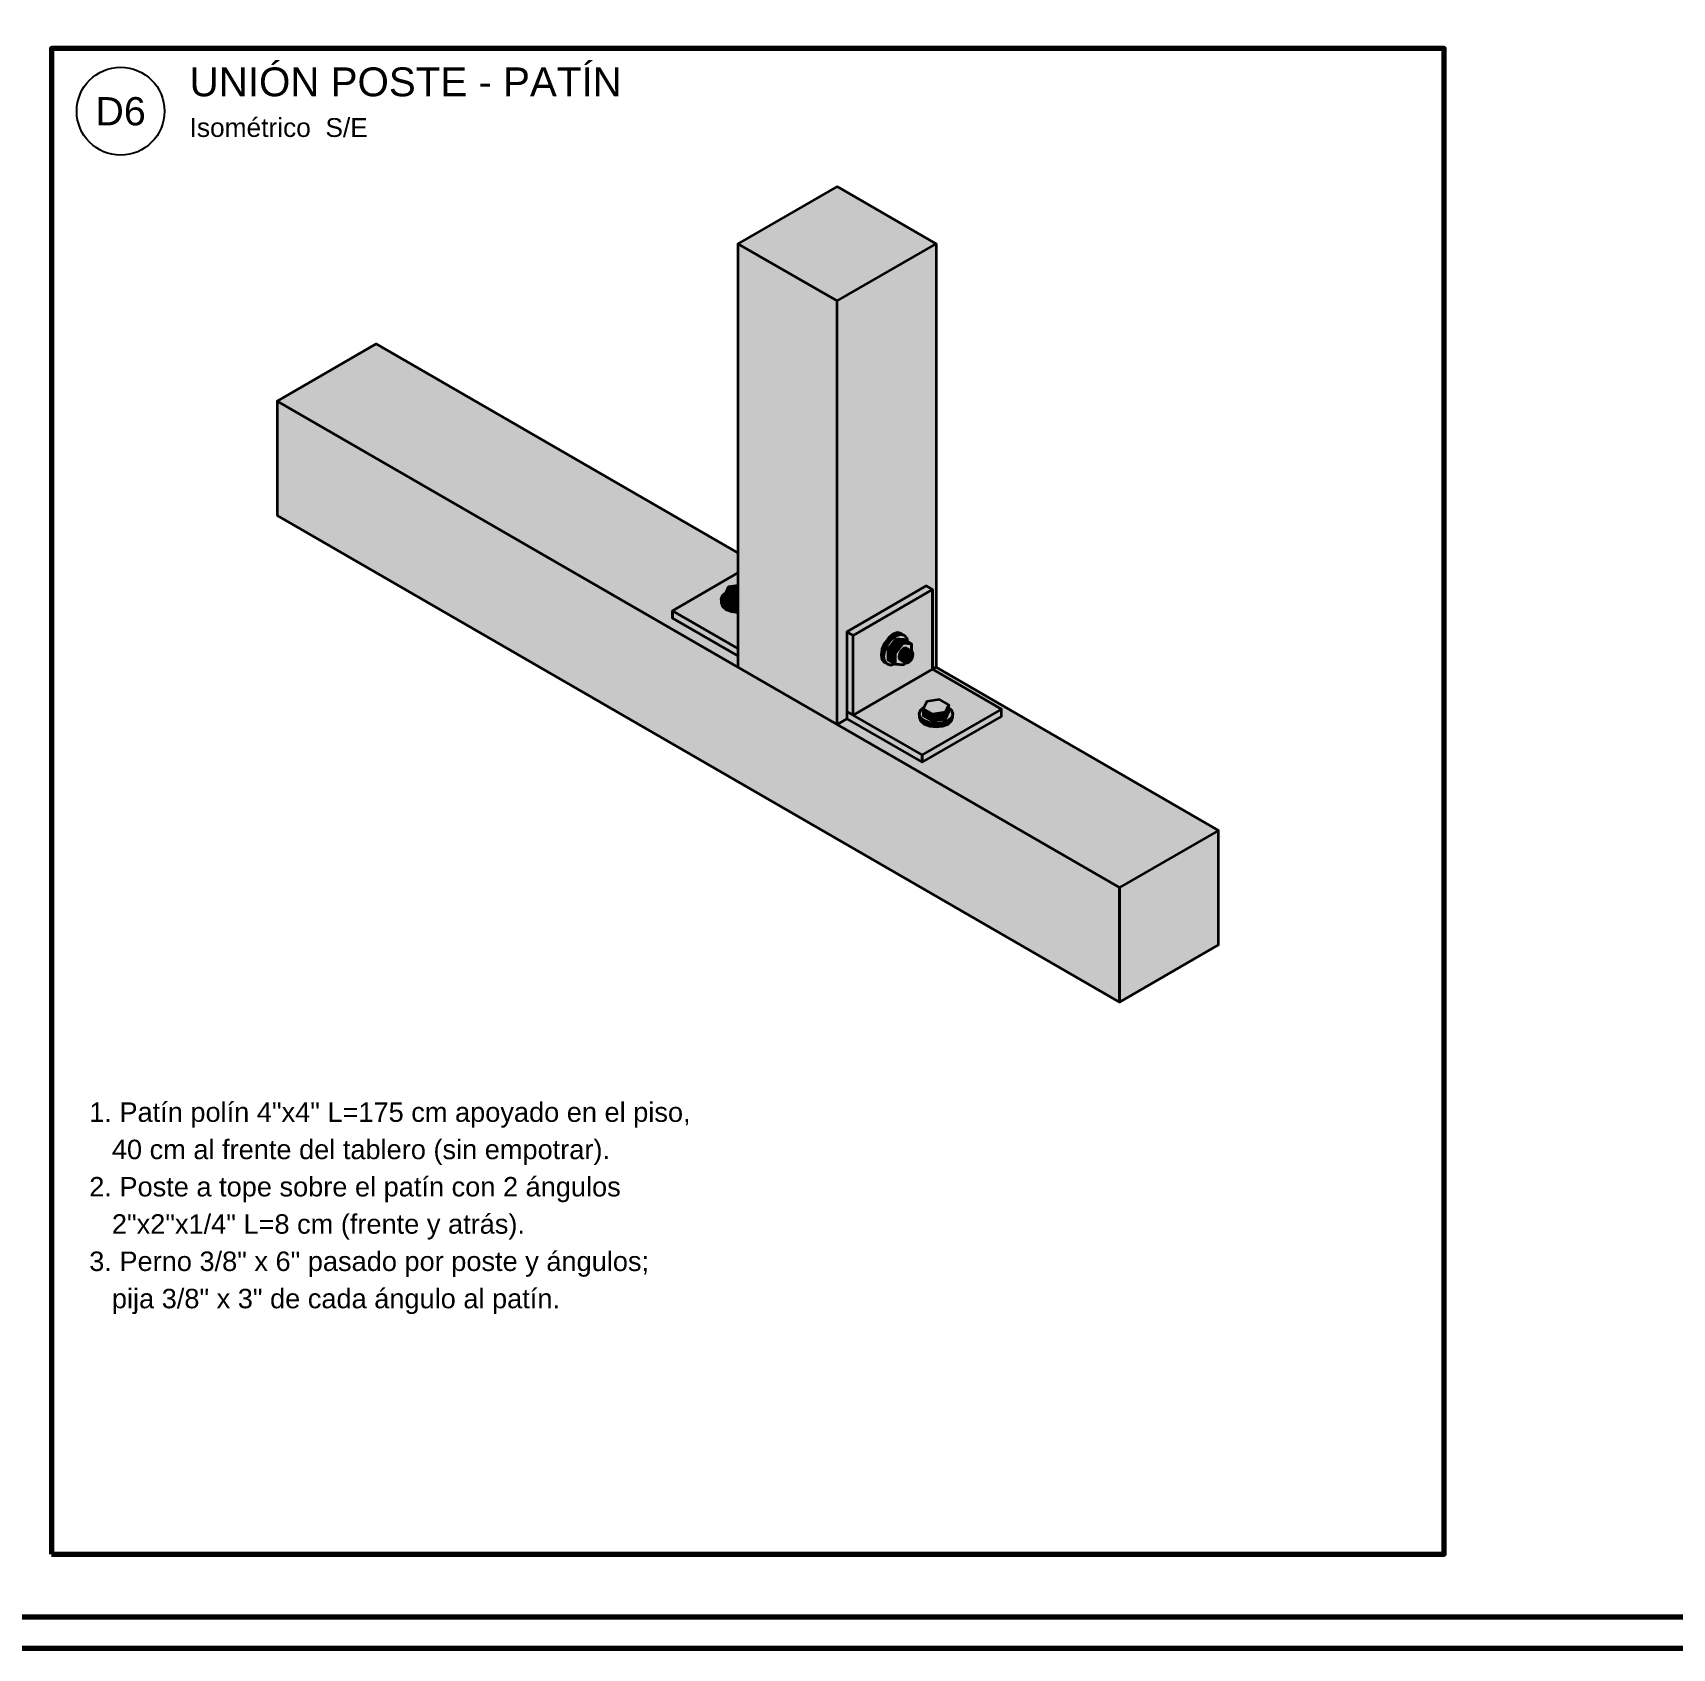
# Model space of a CAD drawing. Header units: centimetres. Extents: x 0 to 1025, y -515 to 400.
# Drawn here: x 463 to 724.4, y -515 to -257.5 of the extents above; entities that cross this region are included whole.
import ezdxf
from ezdxf.enums import TextEntityAlignment as Align

# ---------------------------------------------------------------- set-up
doc = ezdxf.new("R2010")
doc.units = ezdxf.units.CM
doc.header["$LTSCALE"] = 10
for name, color, linetype, lineweight in [('A-DETALLES', 7, 'Continuous', 35), ('A-MARCO', 7, 'Continuous', 70), ('A-RELLENO', 8, 'Continuous', 0), ('A-TEXTO', 7, 'Continuous', 25)]:
    doc.layers.add(name, color=color, linetype=linetype, lineweight=lineweight)
doc.styles.add('ARIAL', font='arial.ttf')

msp = doc.modelspace()

# ---------------------------------------------------------------- hatches: boundary and pattern name
at = {"layer": 'A-RELLENO', "true_color": 0xcba371}
h = msp.add_hatch(color=7, dxfattribs=at)
h.dxf.hatch_style = 1
h.paths.add_polyline_path([(591.22, -282), (575.42, -291.12), (591.22, -300.25), (607.02, -291.12)])
at = {"layer": 'A-RELLENO', "true_color": 0x725c40}
h = msp.add_hatch(color=7, dxfattribs=at)
h.dxf.hatch_style = 1
h.paths.add_polyline_path([(575.42, -358.63), (591.22, -367.75), (591.22, -300.25), (575.42, -291.12)])
at = {"layer": 'A-RELLENO', "true_color": 0x907451}
h = msp.add_hatch(color=7, dxfattribs=at)
h.dxf.hatch_style = 1
h.paths.add_polyline_path([(591.22, -367.75), (591.22, -300.25), (607.02, -291.12), (607.02, -358.63), (606.45, -358.96), (606.45, -346.26), (606.45, -346.26), (606.45, -346.26), (606.45, -346.26), (606.45, -346.26), (606.45, -346.26), (606.45, -346.26), (606.45, -346.26), (606.45, -346.26), (606.45, -346.26), (606.45, -346.26), (606.45, -346.26), (605.44, -345.68), (605.44, -345.68), (605.44, -345.68), (605.44, -345.68), (605.44, -345.68), (605.44, -345.68), (605.44, -345.68), (605.44, -345.68), (605.44, -345.68), (605.44, -345.68), (605.44, -345.68), (605.44, -345.68), (592.8, -352.98), (592.8, -352.98), (592.8, -352.98), (592.8, -352.98), (592.8, -352.98), (592.8, -352.98), (592.8, -352.98), (592.8, -352.98), (592.8, -352.98), (592.8, -352.98), (592.8, -352.98), (592.8, -352.98), (592.8, -366.84), (592.8, -366.84), (592.8, -366.84), (592.8, -366.84), (592.8, -366.84), (592.8, -366.84), (592.8, -366.84)])
at = {"layer": 'A-RELLENO', "true_color": 0xcba371}
h = msp.add_hatch(color=7, dxfattribs=at)
h.dxf.hatch_style = 1
h.paths.add_polyline_path([(501.94, -316.21), (517.75, -307.09), (575.42, -340.39), (575.42, -340.39), (575.42, -340.39), (575.42, -340.39), (575.42, -340.39), (575.42, -340.39), (575.42, -340.39), (575.42, -343.6), (564.99, -349.62), (564.99, -349.62), (564.99, -349.62), (564.99, -349.62), (564.99, -349.62), (564.99, -349.62), (564.99, -349.62), (564.99, -349.62), (564.99, -349.62), (564.99, -349.62), (564.99, -349.62), (564.99, -349.62), (564.99, -350.79), (564.99, -350.79), (564.99, -350.79), (564.99, -350.79), (564.99, -350.79), (564.99, -350.79), (564.99, -350.79), (564.99, -350.79), (564.99, -350.79), (564.99, -350.79), (564.99, -350.79), (564.99, -350.79), (575.42, -356.81), (575.42, -358.63)])
at = {"layer": 'A-RELLENO', "true_color": 0x725c40}
h = msp.add_hatch(color=7, dxfattribs=at)
h.dxf.hatch_style = 1
h.paths.add_polyline_path([(501.94, -334.46), (636.25, -412), (636.25, -393.75), (501.94, -316.21)])
at = {"layer": 'A-RELLENO', "true_color": 0x636368}
h = msp.add_hatch(color=7, dxfattribs=at)
h.dxf.hatch_style = 1
h.paths.add_polyline_path([(564.99, -349.62), (575.42, -343.6), (575.42, -345.6), (573.92, -345.83), (573.92, -345.83), (573.92, -345.83), (573.92, -345.83), (573.92, -345.83), (573.92, -345.83), (573.92, -345.83), (573.92, -345.83), (573.92, -345.83), (573.92, -345.83), (573.92, -345.83), (573.51, -346.71), (572.94, -347.2), (572.94, -347.2), (572.94, -347.2), (572.94, -347.2), (572.94, -347.2), (572.94, -347.2), (572.74, -347.79), (572.74, -347.79), (572.74, -347.79), (572.74, -347.79), (572.74, -348.34), (572.74, -348.34), (572.74, -348.34), (572.74, -348.34), (572.94, -348.93), (572.94, -348.93), (572.94, -348.93), (572.94, -348.93), (572.94, -348.93), (572.94, -348.93), (573.52, -349.44), (573.52, -349.44), (573.52, -349.44), (573.52, -349.44), (573.52, -349.44), (574.39, -349.77), (574.39, -349.77), (574.39, -349.77), (574.39, -349.77), (575.42, -349.89), (575.42, -355.64)])
h = msp.add_hatch(color=7, dxfattribs=at)
h.dxf.hatch_style = 1
h.paths.add_polyline_path([(574.39, -349.22), (573.52, -348.89), (572.94, -348.39), (572.74, -347.79), (572.94, -347.2), (573.51, -346.71), (573.37, -347.02), (573.37, -347.02), (573.37, -347.02), (573.37, -347.02), (573.37, -347.02), (573.37, -348.11), (573.37, -348.11), (573.37, -348.11), (573.37, -348.11), (573.37, -348.11), (573.37, -348.11), (573.37, -348.11), (573.37, -348.11), (573.37, -348.11), (573.37, -348.11), (573.37, -348.11), (573.37, -348.11), (574.87, -348.98), (574.87, -348.98), (574.87, -348.98), (574.87, -348.98), (574.87, -348.98), (574.87, -348.98), (574.87, -348.98), (574.87, -348.98), (575.42, -348.89), (575.42, -349.34)])
h = msp.add_hatch(color=7, dxfattribs=at)
h.dxf.hatch_style = 1
h.paths.add_polyline_path([(574.87, -347.88), (573.37, -347.02), (573.92, -345.83), (575.42, -345.6), (575.42, -347.8), (575.42, -347.8), (575.42, -347.8)])
at = {"layer": 'A-RELLENO', "true_color": 0x38383a}
h = msp.add_hatch(color=7, dxfattribs=at)
h.dxf.hatch_style = 1
h.paths.add_polyline_path([(573.37, -348.11), (574.87, -348.98), (574.87, -347.88), (573.37, -347.02)])
at = {"layer": 'A-RELLENO', "true_color": 0x636368}
h = msp.add_hatch(color=7, dxfattribs=at)
h.dxf.hatch_style = 1
h.paths.add_polyline_path([(605.44, -345.68), (592.8, -352.98), (593.81, -353.56), (606.45, -346.26)])
at = {"layer": 'A-RELLENO', "true_color": 0x47474a}
h = msp.add_hatch(color=7, dxfattribs=at)
h.dxf.hatch_style = 1
h.paths.add_polyline_path([(593.81, -353.56), (606.45, -346.26), (606.45, -358.96), (593.81, -366.26)])
h.paths.add_polyline_path([(598.38, -357.42), (598.38, -357.42), (598.38, -357.42), (598.38, -357.42), (598.38, -357.42), (598.38, -357.42), (598.79, -357.89), (598.79, -357.89), (598.79, -357.89), (598.79, -357.89), (599.27, -358.16), (599.27, -358.16), (599.27, -358.16), (599.27, -358.16), (599.88, -358.28), (599.88, -358.28), (599.88, -358.28), (599.88, -358.28), (599.88, -358.28), (599.88, -358.28), (600.41, -358.1), (600.52, -358.16), (600.52, -358.16), (600.52, -358.16), (600.52, -358.16), (600.52, -358.16), (601.82, -358.27), (601.82, -358.27), (601.82, -358.27), (601.82, -358.27), (601.82, -358.27), (601.82, -358.27), (601.82, -358.27), (601.82, -358.27), (601.82, -358.27), (601.82, -358.27), (601.82, -358.27), (602.12, -357.91), (602.23, -357.97), (602.23, -357.97), (602.23, -357.97), (602.23, -357.97), (602.23, -357.97), (602.23, -357.97), (602.23, -357.97), (602.23, -357.97), (602.23, -357.97), (602.61, -357.87), (602.61, -357.87), (602.61, -357.87), (602.61, -357.87), (602.61, -357.87), (602.61, -357.87), (602.99, -357.54), (602.99, -357.54), (602.99, -357.54), (602.99, -357.54), (603.27, -357.06), (603.27, -357.06), (603.27, -357.06), (603.27, -357.06), (603.37, -356.56), (603.37, -356.56), (603.37, -356.56), (603.37, -356.56), (603.37, -356.56), (603.37, -356.56), (603.27, -356.18), (603.27, -356.18), (603.27, -356.18), (603.27, -356.18), (603.27, -356.18), (603.27, -356.18), (603.27, -356.18), (603.27, -356.18), (603.27, -356.18), (603.12, -356.09), (603.12, -354.92), (603.12, -354.92), (603.12, -354.92), (603.12, -354.92), (603.12, -354.92), (603.12, -354.92), (603.12, -354.92), (603.12, -354.92), (603.12, -354.92), (603.12, -354.92), (603.12, -354.92), (603.12, -354.92), (602.46, -354.54), (602.36, -353.99), (602.36, -353.99), (602.36, -353.99), (602.36, -353.99), (602.36, -353.99), (602.36, -353.99), (601.95, -353.52), (601.95, -353.52), (601.95, -353.52), (601.95, -353.52), (601.47, -353.24), (601.47, -353.24), (601.47, -353.24), (601.47, -353.24), (600.86, -353.12), (600.86, -353.12), (600.86, -353.12), (600.86, -353.12), (600.86, -353.12), (600.86, -353.12), (600.13, -353.38), (600.13, -353.38), (600.13, -353.38), (600.13, -353.38), (600.13, -353.38), (599.41, -353.96), (599.41, -353.96), (599.41, -353.96), (599.41, -353.96), (598.79, -354.79), (598.79, -354.79), (598.79, -354.79), (598.38, -355.74), (598.38, -355.74), (598.38, -355.74), (598.38, -355.74), (598.24, -356.66), (598.24, -356.66), (598.24, -356.66), (598.24, -356.66), (598.24, -356.66)], flags=0)
at = {"layer": 'A-RELLENO', "true_color": 0x38383a}
h = msp.add_hatch(color=7, dxfattribs=at)
h.dxf.hatch_style = 1
h.paths.add_polyline_path([(564.99, -350.79), (564.99, -349.62), (575.42, -355.64), (575.42, -355.64), (575.42, -355.64), (575.42, -355.64), (575.42, -355.64), (575.42, -355.64), (575.42, -355.64), (575.42, -356.81)])
at = {"layer": 'A-RELLENO', "true_color": 0x3d3d40}
h = msp.add_hatch(color=7, dxfattribs=at)
h.dxf.hatch_style = 1
h.paths.add_polyline_path([(572.74, -348.34), (572.94, -348.93), (572.94, -348.39), (572.74, -347.79)])
at = {"layer": 'A-RELLENO', "true_color": 0x39393c}
h = msp.add_hatch(color=7, dxfattribs=at)
h.dxf.hatch_style = 1
h.paths.add_polyline_path([(572.94, -348.93), (573.52, -349.44), (573.52, -348.89), (572.94, -348.39)])
at = {"layer": 'A-RELLENO', "true_color": 0x37373a}
h = msp.add_hatch(color=7, dxfattribs=at)
h.dxf.hatch_style = 1
h.paths.add_polyline_path([(573.52, -349.44), (574.39, -349.77), (574.39, -349.22), (573.52, -348.89)])
at = {"layer": 'A-RELLENO', "true_color": 0x38383b}
h = msp.add_hatch(color=7, dxfattribs=at)
h.dxf.hatch_style = 1
h.paths.add_polyline_path([(574.39, -349.77), (575.42, -349.89), (575.42, -349.34), (574.39, -349.22)])
at = {"layer": 'A-RELLENO', "true_color": 0x3d3d40}
h = msp.add_hatch(color=7, dxfattribs=at)
h.dxf.hatch_style = 1
h.paths.add_polyline_path([(574.87, -348.98), (574.87, -347.88), (575.42, -347.8), (575.42, -348.89), (575.42, -348.89), (575.42, -348.89)])
at = {"layer": 'A-RELLENO', "true_color": 0x38383a}
h = msp.add_hatch(color=7, dxfattribs=at)
h.dxf.hatch_style = 1
h.paths.add_polyline_path([(592.8, -365.67), (593.81, -366.26), (593.81, -353.56), (592.8, -352.98)])
at = {"layer": 'A-RELLENO', "true_color": 0x48484c}
h = msp.add_hatch(color=7, dxfattribs=at)
h.dxf.hatch_style = 1
h.paths.add_polyline_path([(598.79, -354.79), (598.38, -355.74), (598.86, -356.01), (599.27, -355.07)])
at = {"layer": 'A-RELLENO', "true_color": 0x47474a}
h = msp.add_hatch(color=7, dxfattribs=at)
h.dxf.hatch_style = 1
h.paths.add_polyline_path([(599.88, -358.28), (599.27, -358.16), (598.86, -357.69), (598.71, -356.93), (598.86, -356.01), (599.27, -355.07), (599.88, -354.24), (600.61, -353.65), (601.33, -353.4), (601.95, -353.52), (602.36, -353.99), (602.46, -354.54), (601.91, -354.22), (601.91, -354.22), (601.91, -354.22), (601.91, -354.22), (601.91, -354.22), (600.61, -354.11), (600.61, -354.11), (600.61, -354.11), (600.61, -354.11), (600.61, -354.11), (600.61, -354.11), (600.61, -354.11), (600.61, -354.11), (600.61, -354.11), (600.61, -354.11), (600.61, -354.11), (599.31, -355.72), (599.31, -355.72), (599.31, -355.72), (599.31, -355.72), (599.31, -355.72), (599.31, -355.72), (599.31, -355.72), (599.31, -355.72), (599.31, -357.46), (599.31, -357.46), (599.31, -357.46), (599.31, -357.46), (599.31, -357.46), (599.31, -357.46), (599.31, -357.46), (599.31, -357.46), (599.31, -357.46), (599.31, -357.46), (599.31, -357.46), (599.31, -357.46), (600.41, -358.1)])
at = {"layer": 'A-RELLENO', "true_color": 0x545458}
h = msp.add_hatch(color=7, dxfattribs=at)
h.dxf.hatch_style = 1
h.paths.add_polyline_path([(599.41, -353.96), (598.79, -354.79), (599.27, -355.07), (599.88, -354.24)])
at = {"layer": 'A-RELLENO', "true_color": 0x56565a}
h = msp.add_hatch(color=7, dxfattribs=at)
h.dxf.hatch_style = 1
h.paths.add_polyline_path([(600.61, -354.11), (599.31, -355.72), (600.52, -356.42), (601.82, -354.81)])
at = {"layer": 'A-RELLENO', "true_color": 0x5f5f63}
h = msp.add_hatch(color=7, dxfattribs=at)
h.dxf.hatch_style = 1
h.paths.add_polyline_path([(600.13, -353.38), (599.41, -353.96), (599.88, -354.24), (600.61, -353.65)])
at = {"layer": 'A-RELLENO', "true_color": 0x66666b}
h = msp.add_hatch(color=7, dxfattribs=at)
h.dxf.hatch_style = 1
h.paths.add_polyline_path([(600.86, -353.12), (600.13, -353.38), (600.61, -353.65), (601.33, -353.4)])
at = {"layer": 'A-RELLENO', "true_color": 0x47474a}
h = msp.add_hatch(color=7, dxfattribs=at)
h.dxf.hatch_style = 1
h.paths.add_polyline_path([(601.82, -358.27), (600.52, -358.16), (600.52, -356.42), (601.82, -354.81), (603.12, -354.92), (603.12, -356.09), (602.99, -356.02), (602.2, -355.56), (602.2, -355.56), (602.2, -355.56), (602.2, -355.56), (602.2, -355.56), (602.2, -355.56), (602.2, -355.56), (602.2, -355.56), (602.2, -355.56), (601.82, -355.66), (601.82, -355.66), (601.82, -355.66), (601.82, -355.66), (601.82, -355.66), (601.82, -355.66), (601.44, -356), (601.44, -356), (601.44, -356), (601.44, -356), (601.16, -356.48), (601.16, -356.48), (601.16, -356.48), (601.16, -356.48), (601.06, -356.98), (601.06, -356.98), (601.06, -356.98), (601.06, -356.98), (601.06, -356.98), (601.06, -356.98), (601.16, -357.36), (601.16, -357.36), (601.16, -357.36), (601.16, -357.36), (601.16, -357.36), (601.16, -357.36), (601.16, -357.36), (601.16, -357.36), (601.16, -357.36), (601.95, -357.81), (602.12, -357.91)])
at = {"layer": 'A-RELLENO', "true_color": 0x6a6a6f}
h = msp.add_hatch(color=7, dxfattribs=at)
h.dxf.hatch_style = 1
h.paths.add_polyline_path([(601.91, -354.22), (600.61, -354.11), (601.82, -354.81), (603.12, -354.92)])
h = msp.add_hatch(color=7, dxfattribs=at)
h.dxf.hatch_style = 1
h.paths.add_polyline_path([(601.47, -353.24), (600.86, -353.12), (601.33, -353.4), (601.95, -353.52)])
at = {"layer": 'A-RELLENO', "true_color": 0x3d3d40}
h = msp.add_hatch(color=7, dxfattribs=at)
h.dxf.hatch_style = 1
h.paths.add_polyline_path([(598.38, -355.74), (598.24, -356.66), (598.71, -356.93), (598.86, -356.01)])
at = {"layer": 'A-RELLENO', "true_color": 0x333336}
h = msp.add_hatch(color=7, dxfattribs=at)
h.dxf.hatch_style = 1
h.paths.add_polyline_path([(598.24, -356.66), (598.38, -357.42), (598.86, -357.69), (598.71, -356.93)])
at = {"layer": 'A-RELLENO', "true_color": 0x2f2f31}
h = msp.add_hatch(color=7, dxfattribs=at)
h.dxf.hatch_style = 1
h.paths.add_polyline_path([(598.38, -357.42), (598.79, -357.89), (599.27, -358.16), (598.86, -357.69)])
at = {"layer": 'A-RELLENO', "true_color": 0x38383a}
h = msp.add_hatch(color=7, dxfattribs=at)
h.dxf.hatch_style = 1
h.paths.add_polyline_path([(599.31, -355.72), (599.31, -357.46), (600.52, -358.16), (600.52, -356.42)])
at = {"layer": 'A-RELLENO', "true_color": 0x3f3f42}
h = msp.add_hatch(color=7, dxfattribs=at)
h.dxf.hatch_style = 1
h.paths.add_polyline_path([(601.16, -356.48), (601.06, -356.98), (601.85, -357.43), (601.95, -356.94)])
at = {"layer": 'A-RELLENO', "true_color": 0x323235}
h = msp.add_hatch(color=7, dxfattribs=at)
h.dxf.hatch_style = 1
h.paths.add_polyline_path([(601.06, -356.98), (601.16, -357.36), (601.95, -357.81), (601.85, -357.43)])
at = {"layer": 'A-RELLENO', "true_color": 0x4e4e52}
h = msp.add_hatch(color=7, dxfattribs=at)
h.dxf.hatch_style = 1
h.paths.add_polyline_path([(601.44, -356), (601.16, -356.48), (601.95, -356.94), (602.23, -356.46)])
at = {"layer": 'A-RELLENO', "true_color": 0x5d5d62}
h = msp.add_hatch(color=7, dxfattribs=at)
h.dxf.hatch_style = 1
h.paths.add_polyline_path([(601.82, -355.66), (601.44, -356), (602.23, -356.46), (602.61, -356.12)])
at = {"layer": 'A-RELLENO', "true_color": 0x67676c}
h = msp.add_hatch(color=7, dxfattribs=at)
h.dxf.hatch_style = 1
h.paths.add_polyline_path([(602.2, -355.56), (601.82, -355.66), (602.61, -356.12), (602.99, -356.02)])
at = {"layer": 'A-RELLENO', "true_color": 0x47474a}
h = msp.add_hatch(color=7, dxfattribs=at)
h.dxf.hatch_style = 1
h.paths.add_polyline_path([(602.61, -357.87), (602.99, -357.54), (603.27, -357.06), (603.37, -356.56), (603.27, -356.18), (602.99, -356.02), (602.61, -356.12), (602.23, -356.46), (601.95, -356.94), (601.85, -357.43), (601.95, -357.81), (602.23, -357.97)])
at = {"layer": 'A-RELLENO', "true_color": 0xcba371}
h = msp.add_hatch(color=7, dxfattribs=at)
h.dxf.hatch_style = 1
h.paths.add_polyline_path([(652.06, -384.63), (636.25, -393.75), (591.22, -367.75), (592.8, -366.84), (604.81, -373.78), (604.81, -373.78), (604.81, -373.78), (604.81, -373.78), (604.81, -373.78), (604.81, -373.78), (604.81, -373.78), (604.81, -373.78), (604.81, -373.78), (604.81, -373.78), (604.81, -373.78), (604.81, -373.78), (617.45, -366.48), (617.45, -366.48), (617.45, -366.48), (617.45, -366.48), (617.45, -366.48), (617.45, -366.48), (617.45, -366.48), (617.45, -366.48), (617.45, -366.48), (617.45, -366.48), (617.45, -366.48), (617.45, -366.48), (617.45, -365.31), (617.45, -365.31), (617.45, -365.31), (617.45, -365.31), (617.45, -365.31), (617.45, -365.31), (617.45, -365.31), (617.45, -365.31), (617.45, -365.31), (617.45, -365.31), (617.45, -365.31), (617.45, -365.31), (606.45, -358.96), (607.02, -358.63), (607.02, -358.63), (607.02, -358.63), (607.02, -358.63), (607.02, -358.63), (607.02, -358.63), (607.02, -358.63)])
at = {"layer": 'A-RELLENO', "true_color": 0x636368}
h = msp.add_hatch(color=7, dxfattribs=at)
h.dxf.hatch_style = 1
h.paths.add_polyline_path([(617.45, -365.31), (604.81, -372.61), (593.81, -366.26), (606.45, -358.96), (606.45, -358.96), (606.45, -358.96), (606.45, -358.96), (606.45, -358.96), (606.45, -358.96), (606.45, -358.96)])
h.paths.add_polyline_path([(607.02, -368.13), (607.02, -368.13), (607.02, -368.13), (608.05, -368.02), (608.05, -368.02), (608.05, -368.02), (608.05, -368.02), (608.92, -367.68), (608.92, -367.68), (608.92, -367.68), (608.92, -367.68), (608.92, -367.68), (609.5, -367.18), (609.5, -367.18), (609.5, -367.18), (609.5, -367.18), (609.5, -367.18), (609.5, -367.18), (609.7, -366.59), (609.7, -366.59), (609.7, -366.59), (609.7, -366.59), (609.7, -366.04), (609.7, -366.04), (609.7, -366.04), (609.7, -366.04), (609.5, -365.45), (609.5, -365.45), (609.5, -365.45), (609.5, -365.45), (609.5, -365.45), (609.5, -365.45), (609.07, -365.08), (609.07, -364.63), (609.07, -364.63), (609.07, -364.63), (609.07, -364.63), (609.07, -364.63), (609.07, -364.63), (609.07, -364.63), (609.07, -364.63), (609.07, -364.63), (609.07, -364.63), (609.07, -364.63), (609.07, -364.63), (607.57, -363.76), (607.57, -363.76), (607.57, -363.76), (607.57, -363.76), (607.57, -363.76), (607.57, -363.76), (607.57, -363.76), (607.57, -363.76), (605.52, -364.08), (605.52, -364.08), (605.52, -364.08), (605.52, -364.08), (605.52, -364.08), (605.52, -364.08), (605.52, -364.08), (605.52, -364.08), (605.52, -364.08), (605.52, -364.08), (605.52, -364.08), (605.11, -364.95), (604.54, -365.45), (604.54, -365.45), (604.54, -365.45), (604.54, -365.45), (604.54, -365.45), (604.54, -365.45), (604.34, -366.04), (604.34, -366.04), (604.34, -366.04), (604.34, -366.04), (604.34, -366.59), (604.34, -366.59), (604.34, -366.59), (604.34, -366.59), (604.54, -367.18), (604.54, -367.18), (604.54, -367.18), (604.54, -367.18), (604.54, -367.18), (604.54, -367.18), (605.13, -367.68), (605.13, -367.68), (605.13, -367.68), (605.13, -367.68), (605.13, -367.68), (606, -368.02), (606, -368.02), (606, -368.02), (606, -368.02)], flags=0)
at = {"layer": 'A-RELLENO', "true_color": 0x38383a}
h = msp.add_hatch(color=7, dxfattribs=at)
h.dxf.hatch_style = 1
h.paths.add_polyline_path([(592.8, -366.84), (604.81, -373.78), (604.81, -372.61), (592.8, -365.67)])
at = {"layer": 'A-RELLENO', "true_color": 0x636368}
h = msp.add_hatch(color=7, dxfattribs=at)
h.dxf.hatch_style = 1
h.paths.add_polyline_path([(609.5, -365.45), (609.7, -366.04), (609.5, -366.63), (608.92, -367.13), (608.05, -367.47), (607.02, -367.59), (606, -367.47), (605.13, -367.13), (604.54, -366.63), (604.34, -366.04), (604.54, -365.45), (605.11, -364.95), (604.97, -365.26), (604.97, -365.26), (604.97, -365.26), (604.97, -365.26), (604.97, -365.26), (604.97, -366.36), (604.97, -366.36), (604.97, -366.36), (604.97, -366.36), (604.97, -366.36), (604.97, -366.36), (604.97, -366.36), (604.97, -366.36), (604.97, -366.36), (604.97, -366.36), (604.97, -366.36), (604.97, -366.36), (606.47, -367.22), (606.47, -367.22), (606.47, -367.22), (606.47, -367.22), (606.47, -367.22), (606.47, -367.22), (606.47, -367.22), (606.47, -367.22), (608.52, -366.91), (608.52, -366.91), (608.52, -366.91), (608.52, -366.91), (608.52, -366.91), (608.52, -366.91), (608.52, -366.91), (608.52, -366.91), (608.52, -366.91), (608.52, -366.91), (608.52, -366.91), (609.07, -365.72), (609.07, -365.72), (609.07, -365.72), (609.07, -365.72), (609.07, -365.72), (609.07, -365.08)])
at = {"layer": 'A-RELLENO', "true_color": 0x47474a}
h = msp.add_hatch(color=7, dxfattribs=at)
h.dxf.hatch_style = 1
h.paths.add_polyline_path([(604.81, -373.78), (617.45, -366.48), (617.45, -365.31), (604.81, -372.61)])
at = {"layer": 'A-RELLENO', "true_color": 0x636368}
h = msp.add_hatch(color=7, dxfattribs=at)
h.dxf.hatch_style = 1
h.paths.add_polyline_path([(608.52, -365.81), (609.07, -364.63), (607.57, -363.76), (605.52, -364.08), (604.97, -365.26), (606.47, -366.13)])
at = {"layer": 'A-RELLENO', "true_color": 0x38383a}
h = msp.add_hatch(color=7, dxfattribs=at)
h.dxf.hatch_style = 1
h.paths.add_polyline_path([(604.97, -366.36), (606.47, -367.22), (606.47, -366.13), (604.97, -365.26)])
at = {"layer": 'A-RELLENO', "true_color": 0x3d3d40}
h = msp.add_hatch(color=7, dxfattribs=at)
h.dxf.hatch_style = 1
h.paths.add_polyline_path([(606.47, -367.22), (608.52, -366.91), (608.52, -365.81), (606.47, -366.13)])
at = {"layer": 'A-RELLENO', "true_color": 0x515155}
h = msp.add_hatch(color=7, dxfattribs=at)
h.dxf.hatch_style = 1
h.paths.add_polyline_path([(608.52, -366.91), (609.07, -365.72), (609.07, -364.63), (608.52, -365.81)])
at = {"layer": 'A-RELLENO', "true_color": 0x3d3d40}
h = msp.add_hatch(color=7, dxfattribs=at)
h.dxf.hatch_style = 1
h.paths.add_polyline_path([(604.34, -366.59), (604.54, -367.18), (604.54, -366.63), (604.34, -366.04)])
at = {"layer": 'A-RELLENO', "true_color": 0x39393c}
h = msp.add_hatch(color=7, dxfattribs=at)
h.dxf.hatch_style = 1
h.paths.add_polyline_path([(604.54, -367.18), (605.13, -367.68), (605.13, -367.13), (604.54, -366.63)])
at = {"layer": 'A-RELLENO', "true_color": 0x37373a}
h = msp.add_hatch(color=7, dxfattribs=at)
h.dxf.hatch_style = 1
h.paths.add_polyline_path([(605.13, -367.68), (606, -368.02), (606, -367.47), (605.13, -367.13)])
at = {"layer": 'A-RELLENO', "true_color": 0x38383b}
h = msp.add_hatch(color=7, dxfattribs=at)
h.dxf.hatch_style = 1
h.paths.add_polyline_path([(606, -368.02), (607.02, -368.13), (607.02, -367.59), (606, -367.47)])
at = {"layer": 'A-RELLENO', "true_color": 0x3d3d3f}
h = msp.add_hatch(color=7, dxfattribs=at)
h.dxf.hatch_style = 1
h.paths.add_polyline_path([(607.02, -368.13), (608.05, -368.02), (608.05, -367.47), (607.02, -367.59)])
at = {"layer": 'A-RELLENO', "true_color": 0x434346}
h = msp.add_hatch(color=7, dxfattribs=at)
h.dxf.hatch_style = 1
h.paths.add_polyline_path([(608.05, -368.02), (608.92, -367.68), (608.92, -367.13), (608.05, -367.47)])
at = {"layer": 'A-RELLENO', "true_color": 0x4a4a4e}
h = msp.add_hatch(color=7, dxfattribs=at)
h.dxf.hatch_style = 1
h.paths.add_polyline_path([(608.92, -367.68), (609.5, -367.18), (609.5, -366.63), (608.92, -367.13)])
at = {"layer": 'A-RELLENO', "true_color": 0x525256}
h = msp.add_hatch(color=7, dxfattribs=at)
h.dxf.hatch_style = 1
h.paths.add_polyline_path([(609.5, -367.18), (609.7, -366.59), (609.7, -366.04), (609.5, -366.63)])
at = {"layer": 'A-RELLENO', "true_color": 0x907451}
h = msp.add_hatch(color=7, dxfattribs=at)
h.dxf.hatch_style = 1
h.paths.add_polyline_path([(636.25, -412), (652.06, -402.88), (652.06, -384.63), (636.25, -393.75)])

# ---------------------------------------------------------------- linework, layer by layer
at = {"layer": 'A-DETALLES'}
for points in [[(591.22, -282), (575.42, -291.12), (591.22, -300.25), (607.02, -291.12), (591.22, -282)], [(575.42, -358.63), (591.22, -367.75), (591.22, -300.25), (575.42, -291.12), (575.42, -358.63)], [(591.22, -367.75), (591.22, -300.25), (607.02, -291.12), (607.02, -358.63), (606.45, -358.96), (606.45, -346.26), (606.45, -346.26), (606.45, -346.26), (606.45, -346.26), (606.45, -346.26), (606.45, -346.26), (606.45, -346.26), (606.45, -346.26), (606.45, -346.26), (606.45, -346.26), (606.45, -346.26), (606.45, -346.26), (605.44, -345.68), (605.44, -345.68), (605.44, -345.68), (605.44, -345.68), (605.44, -345.68), (605.44, -345.68), (605.44, -345.68), (605.44, -345.68), (605.44, -345.68), (605.44, -345.68), (605.44, -345.68), (605.44, -345.68), (592.8, -352.98), (592.8, -352.98), (592.8, -352.98), (592.8, -352.98), (592.8, -352.98), (592.8, -352.98), (592.8, -352.98), (592.8, -352.98), (592.8, -352.98), (592.8, -352.98), (592.8, -352.98), (592.8, -352.98), (592.8, -366.84), (592.8, -366.84), (592.8, -366.84), (592.8, -366.84), (592.8, -366.84), (592.8, -366.84), (592.8, -366.84), (591.22, -367.75)], [(501.94, -316.21), (517.75, -307.09), (575.42, -340.39), (575.42, -340.39), (575.42, -340.39), (575.42, -340.39), (575.42, -340.39), (575.42, -340.39), (575.42, -340.39), (575.42, -343.6), (564.99, -349.62), (564.99, -349.62), (564.99, -349.62), (564.99, -349.62), (564.99, -349.62), (564.99, -349.62), (564.99, -349.62), (564.99, -349.62), (564.99, -349.62), (564.99, -349.62), (564.99, -349.62), (564.99, -349.62), (564.99, -350.79), (564.99, -350.79), (564.99, -350.79), (564.99, -350.79), (564.99, -350.79), (564.99, -350.79), (564.99, -350.79), (564.99, -350.79), (564.99, -350.79), (564.99, -350.79), (564.99, -350.79), (564.99, -350.79), (575.42, -356.81), (575.42, -358.63), (501.94, -316.21)], [(501.94, -334.46), (636.25, -412), (636.25, -393.75), (501.94, -316.21), (501.94, -334.46)], [(564.99, -349.62), (575.42, -343.6), (575.42, -345.6), (573.92, -345.83), (573.92, -345.83), (573.92, -345.83), (573.92, -345.83), (573.92, -345.83), (573.92, -345.83), (573.92, -345.83), (573.92, -345.83), (573.92, -345.83), (573.92, -345.83), (573.92, -345.83), (573.51, -346.71), (572.94, -347.2), (572.94, -347.2), (572.94, -347.2), (572.94, -347.2), (572.94, -347.2), (572.94, -347.2), (572.74, -347.79), (572.74, -347.79), (572.74, -347.79), (572.74, -347.79), (572.74, -348.34), (572.74, -348.34), (572.74, -348.34), (572.74, -348.34), (572.94, -348.93), (572.94, -348.93), (572.94, -348.93), (572.94, -348.93), (572.94, -348.93), (572.94, -348.93), (573.52, -349.44), (573.52, -349.44), (573.52, -349.44), (573.52, -349.44), (573.52, -349.44), (574.39, -349.77), (574.39, -349.77), (574.39, -349.77), (574.39, -349.77), (575.42, -349.89), (575.42, -355.64), (564.99, -349.62)], [(574.39, -349.22), (573.52, -348.89), (572.94, -348.39), (572.74, -347.79), (572.94, -347.2), (573.51, -346.71), (573.37, -347.02), (573.37, -347.02), (573.37, -347.02), (573.37, -347.02), (573.37, -347.02), (573.37, -348.11), (573.37, -348.11), (573.37, -348.11), (573.37, -348.11), (573.37, -348.11), (573.37, -348.11), (573.37, -348.11), (573.37, -348.11), (573.37, -348.11), (573.37, -348.11), (573.37, -348.11), (573.37, -348.11), (574.87, -348.98), (574.87, -348.98), (574.87, -348.98), (574.87, -348.98), (574.87, -348.98), (574.87, -348.98), (574.87, -348.98), (574.87, -348.98), (575.42, -348.89), (575.42, -349.34), (574.39, -349.22)], [(574.87, -347.88), (573.37, -347.02), (573.92, -345.83), (575.42, -345.6), (575.42, -347.8), (575.42, -347.8), (575.42, -347.8), (574.87, -347.88)], [(573.37, -348.11), (574.87, -348.98), (574.87, -347.88), (573.37, -347.02), (573.37, -348.11)], [(605.44, -345.68), (592.8, -352.98), (593.81, -353.56), (606.45, -346.26), (605.44, -345.68)], [(593.81, -353.56), (606.45, -346.26), (606.45, -358.96), (593.81, -366.26), (593.81, -353.56)], [(564.99, -350.79), (564.99, -349.62), (575.42, -355.64), (575.42, -355.64), (575.42, -355.64), (575.42, -355.64), (575.42, -355.64), (575.42, -355.64), (575.42, -355.64), (575.42, -356.81), (564.99, -350.79)], [(572.74, -348.34), (572.94, -348.93), (572.94, -348.39), (572.74, -347.79), (572.74, -348.34)], [(572.94, -348.93), (573.52, -349.44), (573.52, -348.89), (572.94, -348.39), (572.94, -348.93)], [(573.52, -349.44), (574.39, -349.77), (574.39, -349.22), (573.52, -348.89), (573.52, -349.44)], [(574.39, -349.77), (575.42, -349.89), (575.42, -349.34), (574.39, -349.22), (574.39, -349.77)], [(574.87, -348.98), (574.87, -347.88), (575.42, -347.8), (575.42, -348.89), (575.42, -348.89), (575.42, -348.89), (574.87, -348.98)], [(592.8, -365.67), (593.81, -366.26), (593.81, -353.56), (592.8, -352.98), (592.8, -365.67)], [(598.38, -357.42), (598.38, -357.42), (598.38, -357.42), (598.38, -357.42), (598.38, -357.42), (598.38, -357.42), (598.79, -357.89), (598.79, -357.89), (598.79, -357.89), (598.79, -357.89), (599.27, -358.16), (599.27, -358.16), (599.27, -358.16), (599.27, -358.16), (599.88, -358.28), (599.88, -358.28), (599.88, -358.28), (599.88, -358.28), (599.88, -358.28), (599.88, -358.28), (600.41, -358.1), (600.52, -358.16), (600.52, -358.16), (600.52, -358.16), (600.52, -358.16), (600.52, -358.16), (601.82, -358.27), (601.82, -358.27), (601.82, -358.27), (601.82, -358.27), (601.82, -358.27), (601.82, -358.27), (601.82, -358.27), (601.82, -358.27), (601.82, -358.27), (601.82, -358.27), (601.82, -358.27), (602.12, -357.91), (602.23, -357.97), (602.23, -357.97), (602.23, -357.97), (602.23, -357.97), (602.23, -357.97), (602.23, -357.97), (602.23, -357.97), (602.23, -357.97), (602.23, -357.97), (602.61, -357.87), (602.61, -357.87), (602.61, -357.87), (602.61, -357.87), (602.61, -357.87), (602.61, -357.87), (602.99, -357.54), (602.99, -357.54), (602.99, -357.54), (602.99, -357.54), (603.27, -357.06), (603.27, -357.06), (603.27, -357.06), (603.27, -357.06), (603.37, -356.56), (603.37, -356.56), (603.37, -356.56), (603.37, -356.56), (603.37, -356.56), (603.37, -356.56), (603.27, -356.18), (603.27, -356.18), (603.27, -356.18), (603.27, -356.18), (603.27, -356.18), (603.27, -356.18), (603.27, -356.18), (603.27, -356.18), (603.27, -356.18), (603.12, -356.09), (603.12, -354.92), (603.12, -354.92), (603.12, -354.92), (603.12, -354.92), (603.12, -354.92), (603.12, -354.92), (603.12, -354.92), (603.12, -354.92), (603.12, -354.92), (603.12, -354.92), (603.12, -354.92), (603.12, -354.92), (602.46, -354.54), (602.36, -353.99), (602.36, -353.99), (602.36, -353.99), (602.36, -353.99), (602.36, -353.99), (602.36, -353.99), (601.95, -353.52), (601.95, -353.52), (601.95, -353.52), (601.95, -353.52), (601.47, -353.24), (601.47, -353.24), (601.47, -353.24), (601.47, -353.24), (600.86, -353.12), (600.86, -353.12), (600.86, -353.12), (600.86, -353.12), (600.86, -353.12), (600.86, -353.12), (600.13, -353.38), (600.13, -353.38), (600.13, -353.38), (600.13, -353.38), (600.13, -353.38), (599.41, -353.96), (599.41, -353.96), (599.41, -353.96), (599.41, -353.96), (598.79, -354.79), (598.79, -354.79), (598.79, -354.79), (598.38, -355.74), (598.38, -355.74), (598.38, -355.74), (598.38, -355.74), (598.24, -356.66), (598.24, -356.66), (598.24, -356.66), (598.24, -356.66), (598.24, -356.66), (598.38, -357.42)], [(598.79, -354.79), (598.38, -355.74), (598.86, -356.01), (599.27, -355.07), (598.79, -354.79)], [(599.88, -358.28), (599.27, -358.16), (598.86, -357.69), (598.71, -356.93), (598.86, -356.01), (599.27, -355.07), (599.88, -354.24), (600.61, -353.65), (601.33, -353.4), (601.95, -353.52), (602.36, -353.99), (602.46, -354.54), (601.91, -354.22), (601.91, -354.22), (601.91, -354.22), (601.91, -354.22), (601.91, -354.22), (600.61, -354.11), (600.61, -354.11), (600.61, -354.11), (600.61, -354.11), (600.61, -354.11), (600.61, -354.11), (600.61, -354.11), (600.61, -354.11), (600.61, -354.11), (600.61, -354.11), (600.61, -354.11), (599.31, -355.72), (599.31, -355.72), (599.31, -355.72), (599.31, -355.72), (599.31, -355.72), (599.31, -355.72), (599.31, -355.72), (599.31, -355.72), (599.31, -357.46), (599.31, -357.46), (599.31, -357.46), (599.31, -357.46), (599.31, -357.46), (599.31, -357.46), (599.31, -357.46), (599.31, -357.46), (599.31, -357.46), (599.31, -357.46), (599.31, -357.46), (599.31, -357.46), (600.41, -358.1), (599.88, -358.28)], [(599.41, -353.96), (598.79, -354.79), (599.27, -355.07), (599.88, -354.24), (599.41, -353.96)], [(600.61, -354.11), (599.31, -355.72), (600.52, -356.42), (601.82, -354.81), (600.61, -354.11)], [(600.13, -353.38), (599.41, -353.96), (599.88, -354.24), (600.61, -353.65), (600.13, -353.38)], [(600.86, -353.12), (600.13, -353.38), (600.61, -353.65), (601.33, -353.4), (600.86, -353.12)], [(601.82, -358.27), (600.52, -358.16), (600.52, -356.42), (601.82, -354.81), (603.12, -354.92), (603.12, -356.09), (602.99, -356.02), (602.2, -355.56), (602.2, -355.56), (602.2, -355.56), (602.2, -355.56), (602.2, -355.56), (602.2, -355.56), (602.2, -355.56), (602.2, -355.56), (602.2, -355.56), (601.82, -355.66), (601.82, -355.66), (601.82, -355.66), (601.82, -355.66), (601.82, -355.66), (601.82, -355.66), (601.44, -356), (601.44, -356), (601.44, -356), (601.44, -356), (601.16, -356.48), (601.16, -356.48), (601.16, -356.48), (601.16, -356.48), (601.06, -356.98), (601.06, -356.98), (601.06, -356.98), (601.06, -356.98), (601.06, -356.98), (601.06, -356.98), (601.16, -357.36), (601.16, -357.36), (601.16, -357.36), (601.16, -357.36), (601.16, -357.36), (601.16, -357.36), (601.16, -357.36), (601.16, -357.36), (601.16, -357.36), (601.95, -357.81), (602.12, -357.91), (601.82, -358.27)], [(601.91, -354.22), (600.61, -354.11), (601.82, -354.81), (603.12, -354.92), (601.91, -354.22)], [(601.47, -353.24), (600.86, -353.12), (601.33, -353.4), (601.95, -353.52), (601.47, -353.24)], [(598.38, -355.74), (598.24, -356.66), (598.71, -356.93), (598.86, -356.01), (598.38, -355.74)], [(598.24, -356.66), (598.38, -357.42), (598.86, -357.69), (598.71, -356.93), (598.24, -356.66)], [(598.38, -357.42), (598.79, -357.89), (599.27, -358.16), (598.86, -357.69), (598.38, -357.42)], [(599.31, -355.72), (599.31, -357.46), (600.52, -358.16), (600.52, -356.42), (599.31, -355.72)], [(601.16, -356.48), (601.06, -356.98), (601.85, -357.43), (601.95, -356.94), (601.16, -356.48)], [(601.06, -356.98), (601.16, -357.36), (601.95, -357.81), (601.85, -357.43), (601.06, -356.98)], [(601.44, -356), (601.16, -356.48), (601.95, -356.94), (602.23, -356.46), (601.44, -356)], [(601.82, -355.66), (601.44, -356), (602.23, -356.46), (602.61, -356.12), (601.82, -355.66)], [(602.2, -355.56), (601.82, -355.66), (602.61, -356.12), (602.99, -356.02), (602.2, -355.56)], [(602.61, -357.87), (602.99, -357.54), (603.27, -357.06), (603.37, -356.56), (603.27, -356.18), (602.99, -356.02), (602.61, -356.12), (602.23, -356.46), (601.95, -356.94), (601.85, -357.43), (601.95, -357.81), (602.23, -357.97), (602.61, -357.87)], [(652.06, -384.63), (636.25, -393.75), (591.22, -367.75), (592.8, -366.84), (604.81, -373.78), (604.81, -373.78), (604.81, -373.78), (604.81, -373.78), (604.81, -373.78), (604.81, -373.78), (604.81, -373.78), (604.81, -373.78), (604.81, -373.78), (604.81, -373.78), (604.81, -373.78), (604.81, -373.78), (617.45, -366.48), (617.45, -366.48), (617.45, -366.48), (617.45, -366.48), (617.45, -366.48), (617.45, -366.48), (617.45, -366.48), (617.45, -366.48), (617.45, -366.48), (617.45, -366.48), (617.45, -366.48), (617.45, -366.48), (617.45, -365.31), (617.45, -365.31), (617.45, -365.31), (617.45, -365.31), (617.45, -365.31), (617.45, -365.31), (617.45, -365.31), (617.45, -365.31), (617.45, -365.31), (617.45, -365.31), (617.45, -365.31), (617.45, -365.31), (606.45, -358.96), (607.02, -358.63), (607.02, -358.63), (607.02, -358.63), (607.02, -358.63), (607.02, -358.63), (607.02, -358.63), (607.02, -358.63), (652.06, -384.63)], [(617.45, -365.31), (604.81, -372.61), (593.81, -366.26), (606.45, -358.96), (606.45, -358.96), (606.45, -358.96), (606.45, -358.96), (606.45, -358.96), (606.45, -358.96), (606.45, -358.96), (617.45, -365.31)], [(592.8, -366.84), (604.81, -373.78), (604.81, -372.61), (592.8, -365.67), (592.8, -366.84)], [(607.02, -368.13), (607.02, -368.13), (607.02, -368.13), (608.05, -368.02), (608.05, -368.02), (608.05, -368.02), (608.05, -368.02), (608.92, -367.68), (608.92, -367.68), (608.92, -367.68), (608.92, -367.68), (608.92, -367.68), (609.5, -367.18), (609.5, -367.18), (609.5, -367.18), (609.5, -367.18), (609.5, -367.18), (609.5, -367.18), (609.7, -366.59), (609.7, -366.59), (609.7, -366.59), (609.7, -366.59), (609.7, -366.04), (609.7, -366.04), (609.7, -366.04), (609.7, -366.04), (609.5, -365.45), (609.5, -365.45), (609.5, -365.45), (609.5, -365.45), (609.5, -365.45), (609.5, -365.45), (609.07, -365.08), (609.07, -364.63), (609.07, -364.63), (609.07, -364.63), (609.07, -364.63), (609.07, -364.63), (609.07, -364.63), (609.07, -364.63), (609.07, -364.63), (609.07, -364.63), (609.07, -364.63), (609.07, -364.63), (609.07, -364.63), (607.57, -363.76), (607.57, -363.76), (607.57, -363.76), (607.57, -363.76), (607.57, -363.76), (607.57, -363.76), (607.57, -363.76), (607.57, -363.76), (605.52, -364.08), (605.52, -364.08), (605.52, -364.08), (605.52, -364.08), (605.52, -364.08), (605.52, -364.08), (605.52, -364.08), (605.52, -364.08), (605.52, -364.08), (605.52, -364.08), (605.52, -364.08), (605.11, -364.95), (604.54, -365.45), (604.54, -365.45), (604.54, -365.45), (604.54, -365.45), (604.54, -365.45), (604.54, -365.45), (604.34, -366.04), (604.34, -366.04), (604.34, -366.04), (604.34, -366.04), (604.34, -366.59), (604.34, -366.59), (604.34, -366.59), (604.34, -366.59), (604.54, -367.18), (604.54, -367.18), (604.54, -367.18), (604.54, -367.18), (604.54, -367.18), (604.54, -367.18), (605.13, -367.68), (605.13, -367.68), (605.13, -367.68), (605.13, -367.68), (605.13, -367.68), (606, -368.02), (606, -368.02), (606, -368.02), (606, -368.02), (607.02, -368.13)], [(609.5, -365.45), (609.7, -366.04), (609.5, -366.63), (608.92, -367.13), (608.05, -367.47), (607.02, -367.59), (606, -367.47), (605.13, -367.13), (604.54, -366.63), (604.34, -366.04), (604.54, -365.45), (605.11, -364.95), (604.97, -365.26), (604.97, -365.26), (604.97, -365.26), (604.97, -365.26), (604.97, -365.26), (604.97, -366.36), (604.97, -366.36), (604.97, -366.36), (604.97, -366.36), (604.97, -366.36), (604.97, -366.36), (604.97, -366.36), (604.97, -366.36), (604.97, -366.36), (604.97, -366.36), (604.97, -366.36), (604.97, -366.36), (606.47, -367.22), (606.47, -367.22), (606.47, -367.22), (606.47, -367.22), (606.47, -367.22), (606.47, -367.22), (606.47, -367.22), (606.47, -367.22), (608.52, -366.91), (608.52, -366.91), (608.52, -366.91), (608.52, -366.91), (608.52, -366.91), (608.52, -366.91), (608.52, -366.91), (608.52, -366.91), (608.52, -366.91), (608.52, -366.91), (608.52, -366.91), (609.07, -365.72), (609.07, -365.72), (609.07, -365.72), (609.07, -365.72), (609.07, -365.72), (609.07, -365.08), (609.5, -365.45)], [(604.81, -373.78), (617.45, -366.48), (617.45, -365.31), (604.81, -372.61), (604.81, -373.78)], [(608.52, -365.81), (609.07, -364.63), (607.57, -363.76), (605.52, -364.08), (604.97, -365.26), (606.47, -366.13), (608.52, -365.81)], [(604.97, -366.36), (606.47, -367.22), (606.47, -366.13), (604.97, -365.26), (604.97, -366.36)], [(606.47, -367.22), (608.52, -366.91), (608.52, -365.81), (606.47, -366.13), (606.47, -367.22)], [(608.52, -366.91), (609.07, -365.72), (609.07, -364.63), (608.52, -365.81), (608.52, -366.91)], [(604.34, -366.59), (604.54, -367.18), (604.54, -366.63), (604.34, -366.04), (604.34, -366.59)], [(604.54, -367.18), (605.13, -367.68), (605.13, -367.13), (604.54, -366.63), (604.54, -367.18)], [(605.13, -367.68), (606, -368.02), (606, -367.47), (605.13, -367.13), (605.13, -367.68)], [(606, -368.02), (607.02, -368.13), (607.02, -367.59), (606, -367.47), (606, -368.02)], [(607.02, -368.13), (608.05, -368.02), (608.05, -367.47), (607.02, -367.59), (607.02, -368.13)], [(608.05, -368.02), (608.92, -367.68), (608.92, -367.13), (608.05, -367.47), (608.05, -368.02)], [(608.92, -367.68), (609.5, -367.18), (609.5, -366.63), (608.92, -367.13), (608.92, -367.68)], [(609.5, -367.18), (609.7, -366.59), (609.7, -366.04), (609.5, -366.63), (609.5, -367.18)], [(636.25, -412), (652.06, -402.88), (652.06, -384.63), (636.25, -393.75), (636.25, -412)]]:
    msp.add_lwpolyline(points, close=True, dxfattribs=at)
at = {"layer": 'A-MARCO'}
for points in [[(0, -515), (1025, -515), (1025, 400), (0, 400)], [(5, -510), (1020, -510), (1020, 395), (5, 395)], [(466, -500), (688, -500), (688, -260), (466, -260)]]:
    msp.add_lwpolyline(points, close=True, dxfattribs=at)
at = {"layer": 'A-TEXTO'}
msp.add_circle((477, -270), 7, dxfattribs=at)

# ---------------------------------------------------------------- texts
at = {"layer": 'A-TEXTO', "style": 'ARIAL'}
for s, height, p in [('UNIÓN POSTE - PATÍN', 4.6, (488, -269)), ('Isométrico  S/E', 3, (488, -275))]:
    msp.add_text(s, height=height, dxfattribs=at).set_placement(p, align=Align.BOTTOM_LEFT)
msp.add_text('D6', height=4.5, dxfattribs=at).set_placement((477, -270), align=Align.MIDDLE_CENTER)
at = {"layer": 'A-TEXTO', "insert": (472, -428), "char_height": 3.1, "width": 214, "attachment_point": 1, "line_spacing_factor": 1.15, "style": 'ARIAL'}
msp.add_mtext('1. Patín polín 4"x4" L=175 cm apoyado en el piso,\\P   40 cm al frente del tablero (sin empotrar).\\P2. Poste a tope sobre el patín con 2 ángulos\\P   2"x2"x1/4" L=8 cm (frente y atrás).\\P3. Perno 3/8" x 6" pasado por poste y ángulos;\\P   pija 3/8" x 3" de cada ángulo al patín.', dxfattribs=at)

doc.saveas('drawing.dxf')
